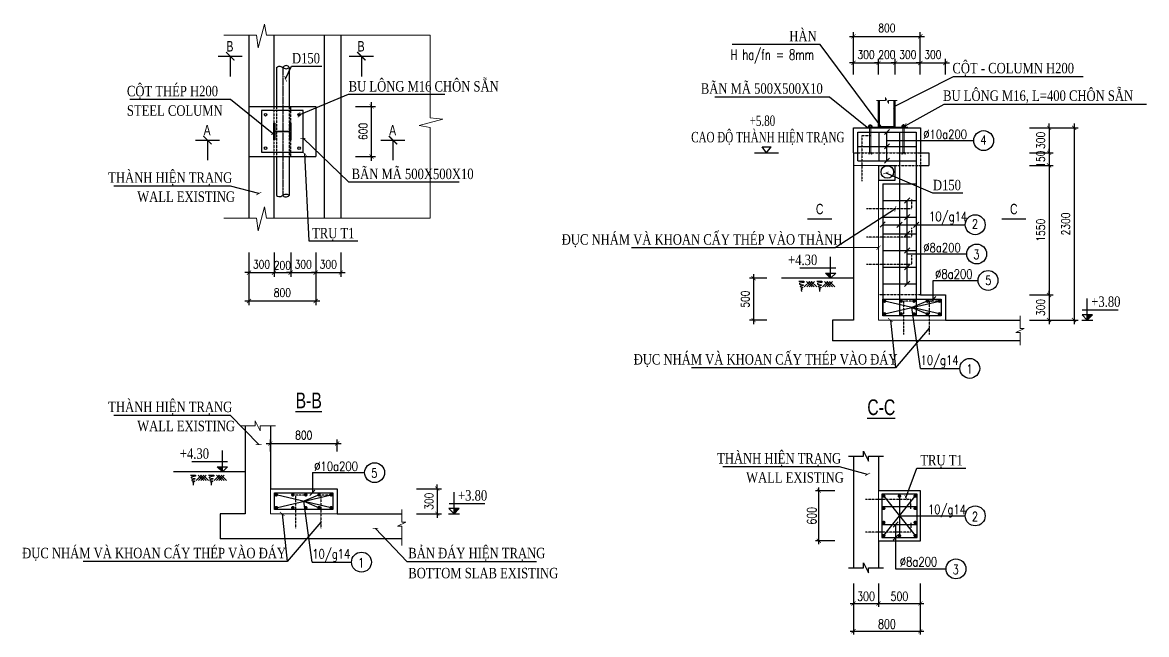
# Model space of a CAD drawing. Header units: millimetres. Extents: x -702765 to 835888, y -645289 to 262.
# Drawn here: x 533749 to 547208, y -461311 to -453986 of the extents above; entities that cross this region are included whole.
import ezdxf
from ezdxf.enums import TextEntityAlignment as Align

# ---------------------------------------------------------------- set-up
doc = ezdxf.new("R2010")
doc.units = ezdxf.units.MM
doc.header["$LTSCALE"] = 0.01
for name, pattern in [('CENTER', [2, 1.25, -0.25, 0.25, -0.25]), ('CENTER2', [1.125, 0.75, -0.125, 0.125, -0.125]), ('DASHED', [19.05, 12.7, -6.35]), ('HIDDEN', [9.525, 6.35, -3.175])]:
    doc.linetypes.add(name, pattern=pattern)
for name, color, linetype in [('3', 3, 'Continuous'), ('CONGTRINH', 4, 'Continuous'), ('DIMS', 1, 'Continuous'), ('HATCH', 8, 'Continuous'), ('khuat', 6, 'DASHED'), ('KHUAT1', 2, 'HIDDEN'), ('tam', 8, 'CENTER'), ('TEXT', 2, 'Continuous'), ('THEP', 4, 'Continuous'), ('TIM', 1, 'CENTER2'), ('TUONG', 7, 'Continuous')]:
    doc.layers.add(name, color=color, linetype=linetype)
for name, color, linetype, lineweight in [('HACH', 8, 'Continuous', 9), ('Hidden', 8, 'HIDDEN', 18), ('TEXT250', 2, 'Continuous', 25)]:
    doc.layers.add(name, color=color, linetype=linetype, lineweight=lineweight)
doc.styles.add('2-5', font='romans.shx', dxfattribs={"width": 0.75, "bigfont": 'vns.shx'})
doc.styles.add('ROMANS', font='romans', dxfattribs={"width": 0.7, "height": 1, "bigfont": 'vns'})
doc.styles.add('style3', font='VHAVAN.TTF', dxfattribs={"width": 0.75})
doc.styles.add('style4', font='vntimeh.shx', dxfattribs={"width": 0.75, "bigfont": 'romansvn.shx'})
doc.styles.add('text', font='romans.shx', dxfattribs={"width": 0.8, "bigfont": 'romansvn.shx'})
doc.styles.add('text1', font='vntimeh.shx', dxfattribs={"width": 0.8, "bigfont": 'romansvn.shx'})
doc.styles.add('VNTIMEHSHX', font='vntimeh.shx', dxfattribs={"width": 0.75})
doc.linetypes.add('ZIGZAG', pattern='A,0.0001,-0.2,[131,ltypeshp.shx,S=0.2,R=0,X=-0.2,Y=0],-0.4,[131,ltypeshp.shx,S=0.2,R=180,X=0.2,Y=0],-0.2', length=0.8001)
doc.dimstyles.new('1-100 HP', dxfattribs={"dimscale": 100, "dimtxt": 2.2, "dimasz": 1, "dimexe": 0.8, "dimexo": 0, "dimgap": 0.6, "dimtad": 1, "dimdec": 0, "dimdsep": 46, "dimtxsty": '2-5', "dimblk": 'ARCHTICK', "dimcen": 2.5, "dimdle": 0.8, "dimclrd": 1, "dimclre": 1, "dimclrt": 2, "dimadec": 0, "dimazin": 0, "dimtfac": 1, "dimtdec": 0, "dimtmove": 2, "dimatfit": 3, "dimldrblk": 'ARCHTICK', "dimfxl": 0, "dimtolj": 1, "dimtzin": 0, "dimarcsym": 0})
doc.dimstyles.new('1-50', dxfattribs={"dimscale": 50, "dimtxt": 2, "dimasz": 1, "dimexe": 1, "dimexo": 0, "dimgap": 1, "dimtad": 1, "dimdec": 0, "dimtxsty": 'text', "dimblk": 'ARCHTICK', "dimcen": 2.5, "dimdle": 1, "dimclrd": 1, "dimclre": 1, "dimclrt": 2, "dimadec": 0, "dimazin": 0, "dimtfac": 1, "dimtdec": 0, "dimtix": 1, "dimtmove": 2, "dimatfit": 3, "dimldrblk": 'ARCHTICK', "dimfxl": 0, "dimarcsym": 0})
doc.dimstyles.new('1-50 HP', dxfattribs={"dimscale": 50, "dimtxt": 2.2, "dimasz": 1, "dimexe": 0.8, "dimexo": 0, "dimgap": 0.6, "dimtad": 1, "dimdec": 0, "dimdsep": 46, "dimtxsty": '2-5', "dimblk": 'ARCHTICK', "dimcen": 2.5, "dimdle": 0.8, "dimclrd": 1, "dimclre": 1, "dimclrt": 2, "dimadec": 0, "dimazin": 0, "dimtfac": 1, "dimtdec": 0, "dimtmove": 2, "dimatfit": 3, "dimldrblk": 'ARCHTICK', "dimfxl": 0, "dimtolj": 1, "dimtzin": 0, "dimarcsym": 0})

# ---------------------------------------------------------------- blocks, each defined once
blk = doc.blocks.new('_ArchTick')
at = {"color": 0, "linetype": 'ByBlock', "const_width": 0.15}
blk.add_lwpolyline([(-0.5, -0.5), (0.5, 0.5)], dxfattribs=at)
blk = doc.blocks.new('*D424')
at = {"color": 1, "lineweight": -2}
for p, q in [((536461, -456740), (536461, -457030)), ((536761, -456740), (536761, -457030)), ((536461, -456980), (536411, -456980)), ((536461, -456980), (536761, -456980)), ((536761, -456980), (536811, -456980))]:
    blk.add_line(p, q, dxfattribs=at)
at = {"layer": 'Defpoints', "color": 0}
for p in [(536461, -456740), (536761, -456740), (536761, -456980)]:
    blk.add_point(p, dxfattribs=at)
at = {"color": 1, "lineweight": -2, "xscale": 50, "yscale": 50, "zscale": 50}
blk.add_blockref('_ArchTick', (536461, -456980), dxfattribs=at)
at = {"color": 1, "lineweight": -2, "xscale": 50, "yscale": 50, "zscale": 50, "rotation": 180}
blk.add_blockref('_ArchTick', (536761, -456980), dxfattribs=at)
at = {"color": 2, "insert": (536611, -456880), "char_height": 100, "attachment_point": 5, "style": 'text'}
blk.add_mtext('300', dxfattribs=at)
blk = doc.blocks.new('*D425')
at = {"color": 1, "lineweight": -2}
for p, q in [((536761, -456740), (536761, -457030)), ((536961, -456740), (536961, -457030)), ((536711, -456980), (537011, -456980))]:
    blk.add_line(p, q, dxfattribs=at)
at = {"layer": 'Defpoints', "color": 0}
for p in [(536761, -456740), (536961, -456740), (536961, -456980)]:
    blk.add_point(p, dxfattribs=at)
at = {"color": 1, "lineweight": -2, "xscale": 50, "yscale": 50, "zscale": 50, "rotation": 180}
blk.add_blockref('_ArchTick', (536761, -456980), dxfattribs=at)
at = {"color": 1, "lineweight": -2, "xscale": 50, "yscale": 50, "zscale": 50}
blk.add_blockref('_ArchTick', (536961, -456980), dxfattribs=at)
at = {"color": 2, "insert": (536861, -456893), "char_height": 100, "attachment_point": 5, "style": 'text'}
blk.add_mtext('200', dxfattribs=at)
blk = doc.blocks.new('*D426')
at = {"color": 1, "lineweight": -2}
for p, q in [((536961, -456740), (536961, -457030)), ((537261, -456740), (537261, -457030)), ((536961, -456980), (536911, -456980)), ((536961, -456980), (537261, -456980)), ((537261, -456980), (537311, -456980))]:
    blk.add_line(p, q, dxfattribs=at)
at = {"layer": 'Defpoints', "color": 0}
for p in [(536961, -456740), (537261, -456740), (537261, -456980)]:
    blk.add_point(p, dxfattribs=at)
at = {"color": 1, "lineweight": -2, "xscale": 50, "yscale": 50, "zscale": 50}
blk.add_blockref('_ArchTick', (536961, -456980), dxfattribs=at)
at = {"color": 1, "lineweight": -2, "xscale": 50, "yscale": 50, "zscale": 50, "rotation": 180}
blk.add_blockref('_ArchTick', (537261, -456980), dxfattribs=at)
at = {"color": 2, "insert": (537111, -456880), "char_height": 100, "attachment_point": 5, "style": 'text'}
blk.add_mtext('300', dxfattribs=at)
blk = doc.blocks.new('*D427')
at = {"color": 1, "lineweight": -2}
for p, q in [((536461, -456740), (536461, -457369)), ((537261, -456740), (537261, -457369)), ((536411, -457319), (537311, -457319))]:
    blk.add_line(p, q, dxfattribs=at)
at = {"layer": 'Defpoints', "color": 0}
for p in [(536461, -456740), (537261, -456740), (537261, -457319)]:
    blk.add_point(p, dxfattribs=at)
at = {"color": 1, "lineweight": -2, "xscale": 50, "yscale": 50, "zscale": 50, "rotation": 180}
blk.add_blockref('_ArchTick', (536461, -457319), dxfattribs=at)
at = {"color": 1, "lineweight": -2, "xscale": 50, "yscale": 50, "zscale": 50}
blk.add_blockref('_ArchTick', (537261, -457319), dxfattribs=at)
at = {"color": 2, "insert": (536861, -457219), "char_height": 100, "attachment_point": 5, "style": 'text'}
blk.add_mtext('800', dxfattribs=at)
blk = doc.blocks.new('*D428')
at = {"color": 1, "lineweight": -2}
for p, q in [((537736, -454990), (537978, -454990)), ((537928, -455640), (537928, -454940)), ((537736, -455590), (537978, -455590))]:
    blk.add_line(p, q, dxfattribs=at)
at = {"layer": 'Defpoints', "color": 0}
for p in [(537736, -454990), (537928, -454990), (537736, -455590)]:
    blk.add_point(p, dxfattribs=at)
at = {"color": 1, "lineweight": -2, "xscale": 50, "yscale": 50, "zscale": 50}
for p, rotation in [((537928, -454990), 90), ((537928, -455590), 270)]:
    blk.add_blockref('_ArchTick', p, dxfattribs=dict(at, rotation=rotation))
at = {"color": 2, "insert": (537828, -455290), "char_height": 100, "attachment_point": 5, "rotation": 90, "style": 'text'}
blk.add_mtext('600', dxfattribs=at)
blk = doc.blocks.new('*D429')
at = {"color": 1, "lineweight": -2}
for p, q in [((543700, -454470), (543650, -454470)), ((543700, -454608), (543700, -454420)), ((543700, -454470), (544000, -454470)), ((544000, -454608), (544000, -454420)), ((544000, -454470), (544050, -454470))]:
    blk.add_line(p, q, dxfattribs=at)
at = {"layer": 'Defpoints', "color": 0}
for p in [(544000, -454470), (543700, -454608), (544000, -454608)]:
    blk.add_point(p, dxfattribs=at)
at = {"color": 1, "lineweight": -2, "xscale": 50, "yscale": 50, "zscale": 50}
blk.add_blockref('_ArchTick', (543700, -454470), dxfattribs=at)
at = {"color": 1, "lineweight": -2, "xscale": 50, "yscale": 50, "zscale": 50, "rotation": 180}
blk.add_blockref('_ArchTick', (544000, -454470), dxfattribs=at)
at = {"color": 2, "insert": (543850, -454370), "char_height": 100, "attachment_point": 5, "style": 'text'}
blk.add_mtext('300', dxfattribs=at)
blk = doc.blocks.new('*D430')
at = {"color": 1, "lineweight": -2}
for p, q in [((544000, -454470), (543950, -454470)), ((544000, -454608), (544000, -454420)), ((544000, -454470), (544200, -454470)), ((544200, -454608), (544200, -454420)), ((544200, -454470), (544250, -454470))]:
    blk.add_line(p, q, dxfattribs=at)
at = {"layer": 'Defpoints', "color": 0}
for p in [(544200, -454470), (544000, -454608), (544200, -454608)]:
    blk.add_point(p, dxfattribs=at)
at = {"color": 1, "lineweight": -2, "xscale": 50, "yscale": 50, "zscale": 50}
blk.add_blockref('_ArchTick', (544000, -454470), dxfattribs=at)
at = {"color": 1, "lineweight": -2, "xscale": 50, "yscale": 50, "zscale": 50, "rotation": 180}
blk.add_blockref('_ArchTick', (544200, -454470), dxfattribs=at)
at = {"color": 2, "insert": (544100, -454370), "char_height": 100, "attachment_point": 5, "style": 'text'}
blk.add_mtext('200', dxfattribs=at)
blk = doc.blocks.new('*D431')
at = {"color": 1, "lineweight": -2}
for p, q in [((544200, -454470), (544150, -454470)), ((544200, -454608), (544200, -454420)), ((544200, -454470), (544500, -454470)), ((544500, -454608), (544500, -454420)), ((544500, -454470), (544550, -454470))]:
    blk.add_line(p, q, dxfattribs=at)
at = {"layer": 'Defpoints', "color": 0}
for p in [(544500, -454470), (544200, -454608), (544500, -454608)]:
    blk.add_point(p, dxfattribs=at)
at = {"color": 1, "lineweight": -2, "xscale": 50, "yscale": 50, "zscale": 50}
blk.add_blockref('_ArchTick', (544200, -454470), dxfattribs=at)
at = {"color": 1, "lineweight": -2, "xscale": 50, "yscale": 50, "zscale": 50, "rotation": 180}
blk.add_blockref('_ArchTick', (544500, -454470), dxfattribs=at)
at = {"color": 2, "insert": (544350, -454370), "char_height": 100, "attachment_point": 5, "style": 'text'}
blk.add_mtext('300', dxfattribs=at)
blk = doc.blocks.new('*D432')
at = {"color": 1, "lineweight": -2}
for p, q in [((543700, -454608), (543700, -454102)), ((544500, -454608), (544500, -454102)), ((543650, -454152), (544550, -454152))]:
    blk.add_line(p, q, dxfattribs=at)
at = {"layer": 'Defpoints', "color": 0}
for p in [(544500, -454152), (543700, -454608), (544500, -454608)]:
    blk.add_point(p, dxfattribs=at)
at = {"color": 1, "lineweight": -2, "xscale": 50, "yscale": 50, "zscale": 50, "rotation": 180}
blk.add_blockref('_ArchTick', (543700, -454152), dxfattribs=at)
at = {"color": 1, "lineweight": -2, "xscale": 50, "yscale": 50, "zscale": 50}
blk.add_blockref('_ArchTick', (544500, -454152), dxfattribs=at)
at = {"color": 2, "insert": (544100, -454052), "char_height": 100, "attachment_point": 5, "style": 'text'}
blk.add_mtext('800', dxfattribs=at)
blk = doc.blocks.new('*D422')
at = {"color": 1, "lineweight": -2}
for p, q in [((544500, -454470), (544450, -454470)), ((544500, -454608), (544500, -454420)), ((544500, -454470), (544800, -454470)), ((544800, -454608), (544800, -454420)), ((544800, -454470), (544850, -454470))]:
    blk.add_line(p, q, dxfattribs=at)
at = {"layer": 'Defpoints', "color": 0}
for p in [(544800, -454470), (544500, -454608), (544800, -454608)]:
    blk.add_point(p, dxfattribs=at)
at = {"color": 1, "lineweight": -2, "xscale": 50, "yscale": 50, "zscale": 50}
blk.add_blockref('_ArchTick', (544500, -454470), dxfattribs=at)
at = {"color": 1, "lineweight": -2, "xscale": 50, "yscale": 50, "zscale": 50, "rotation": 180}
blk.add_blockref('_ArchTick', (544800, -454470), dxfattribs=at)
at = {"color": 2, "insert": (544650, -454370), "char_height": 100, "attachment_point": 5, "style": 'text'}
blk.add_mtext('300', dxfattribs=at)
blk = doc.blocks.new('*D423')
at = {"color": 1, "lineweight": -2}
for p, q in [((537261, -456740), (537261, -457030)), ((537561, -456740), (537561, -457030)), ((537261, -456980), (537211, -456980)), ((537261, -456980), (537561, -456980)), ((537561, -456980), (537611, -456980))]:
    blk.add_line(p, q, dxfattribs=at)
at = {"layer": 'Defpoints', "color": 0}
for p in [(537261, -456740), (537561, -456740), (537561, -456980)]:
    blk.add_point(p, dxfattribs=at)
at = {"color": 1, "lineweight": -2, "xscale": 50, "yscale": 50, "zscale": 50}
blk.add_blockref('_ArchTick', (537261, -456980), dxfattribs=at)
at = {"color": 1, "lineweight": -2, "xscale": 50, "yscale": 50, "zscale": 50, "rotation": 180}
blk.add_blockref('_ArchTick', (537561, -456980), dxfattribs=at)
at = {"color": 2, "insert": (537411, -456880), "char_height": 100, "attachment_point": 5, "style": 'text'}
blk.add_mtext('300', dxfattribs=at)
blk = doc.blocks.new('*D416')
at = {"color": 1, "lineweight": -2}
for p, q in [((545808, -455247), (546091, -455247)), ((546041, -455247), (546041, -455197)), ((546041, -455247), (546041, -455547)), ((545808, -455547), (546091, -455547)), ((546041, -455547), (546041, -455597))]:
    blk.add_line(p, q, dxfattribs=at)
at = {"layer": 'Defpoints', "color": 0}
for p in [(545808, -455247), (545808, -455547), (546041, -455547)]:
    blk.add_point(p, dxfattribs=at)
at = {"color": 1, "lineweight": -2, "xscale": 50, "yscale": 50, "zscale": 50}
for p, rotation in [((546041, -455247), 270), ((546041, -455547), 90)]:
    blk.add_blockref('_ArchTick', p, dxfattribs=dict(at, rotation=rotation))
at = {"color": 2, "insert": (545941, -455397), "char_height": 100, "attachment_point": 5, "rotation": 90, "style": 'text'}
blk.add_mtext('300', dxfattribs=at)
blk = doc.blocks.new('*D417')
at = {"color": 1, "lineweight": -2}
for p, q in [((545808, -455547), (546091, -455547)), ((546041, -455547), (546041, -455497)), ((546041, -455547), (546041, -455697)), ((545808, -455697), (546091, -455697)), ((546041, -455697), (546041, -455747))]:
    blk.add_line(p, q, dxfattribs=at)
at = {"layer": 'Defpoints', "color": 0}
for p in [(545808, -455547), (545808, -455697), (546041, -455697)]:
    blk.add_point(p, dxfattribs=at)
at = {"color": 1, "lineweight": -2, "xscale": 50, "yscale": 50, "zscale": 50}
for p, rotation in [((546041, -455547), 270), ((546041, -455697), 90)]:
    blk.add_blockref('_ArchTick', p, dxfattribs=dict(at, rotation=rotation))
at = {"color": 2, "insert": (545941, -455622), "char_height": 100, "attachment_point": 5, "rotation": 90, "style": 'text'}
blk.add_mtext('150', dxfattribs=at)
blk = doc.blocks.new('*D418')
at = {"color": 1, "lineweight": -2}
for p, q in [((545808, -455697), (546091, -455697)), ((546041, -455647), (546041, -457297)), ((545808, -457247), (546091, -457247))]:
    blk.add_line(p, q, dxfattribs=at)
at = {"layer": 'Defpoints', "color": 0}
for p in [(545808, -455697), (545808, -457247), (546041, -457247)]:
    blk.add_point(p, dxfattribs=at)
at = {"color": 1, "lineweight": -2, "xscale": 50, "yscale": 50, "zscale": 50}
for p, rotation in [((546041, -455697), 90), ((546041, -457247), 270)]:
    blk.add_blockref('_ArchTick', p, dxfattribs=dict(at, rotation=rotation))
at = {"color": 2, "insert": (545941, -456472), "char_height": 100, "attachment_point": 5, "rotation": 90, "style": 'text'}
blk.add_mtext('1550', dxfattribs=at)
blk = doc.blocks.new('*D419')
at = {"color": 1, "lineweight": -2}
for p, q in [((546041, -457247), (546041, -457197)), ((545808, -457247), (546091, -457247)), ((546041, -457247), (546041, -457547)), ((545808, -457547), (546091, -457547)), ((546041, -457547), (546041, -457597))]:
    blk.add_line(p, q, dxfattribs=at)
at = {"layer": 'Defpoints', "color": 0}
for p in [(545808, -457247), (545808, -457547), (546041, -457547)]:
    blk.add_point(p, dxfattribs=at)
at = {"color": 1, "lineweight": -2, "xscale": 50, "yscale": 50, "zscale": 50}
for p, rotation in [((546041, -457247), 270), ((546041, -457547), 90)]:
    blk.add_blockref('_ArchTick', p, dxfattribs=dict(at, rotation=rotation))
at = {"color": 2, "insert": (545941, -457397), "char_height": 100, "attachment_point": 5, "rotation": 90, "style": 'text'}
blk.add_mtext('300', dxfattribs=at)
blk = doc.blocks.new('*D405')
at = {"color": 1, "lineweight": -2}
for p, q in [((545808, -455247), (546391, -455247)), ((546341, -455197), (546341, -457597)), ((545808, -457547), (546391, -457547))]:
    blk.add_line(p, q, dxfattribs=at)
at = {"layer": 'Defpoints', "color": 0}
for p in [(545808, -455247), (545808, -457547), (546341, -457547)]:
    blk.add_point(p, dxfattribs=at)
at = {"color": 1, "lineweight": -2, "xscale": 50, "yscale": 50, "zscale": 50}
for p, rotation in [((546341, -455247), 90), ((546341, -457547), 270)]:
    blk.add_blockref('_ArchTick', p, dxfattribs=dict(at, rotation=rotation))
at = {"color": 2, "insert": (546241, -456397), "char_height": 100, "attachment_point": 5, "rotation": 90, "style": 'text'}
blk.add_mtext('2300', dxfattribs=at)
blk = doc.blocks.new('*D410')
at = {"color": 1, "lineweight": -2}
for p, q in [((536667, -459025), (537567, -459025)), ((536717, -459120), (536717, -458975)), ((537517, -459120), (537517, -458975))]:
    blk.add_line(p, q, dxfattribs=at)
at = {"layer": 'Defpoints', "color": 0}
for p in [(537517, -459025), (536717, -459120), (537517, -459120)]:
    blk.add_point(p, dxfattribs=at)
at = {"color": 1, "lineweight": -2, "xscale": 50, "yscale": 50, "zscale": 50, "rotation": 180}
blk.add_blockref('_ArchTick', (536717, -459025), dxfattribs=at)
at = {"color": 1, "lineweight": -2, "xscale": 50, "yscale": 50, "zscale": 50}
blk.add_blockref('_ArchTick', (537517, -459025), dxfattribs=at)
at = {"color": 2, "insert": (537117, -458925), "char_height": 100, "attachment_point": 5, "style": 'text'}
blk.add_mtext('800', dxfattribs=at)
blk = doc.blocks.new('*D411')
at = {"color": 1, "lineweight": -2}
for p, q in [((538466, -459566), (538766, -459566)), ((538716, -459566), (538716, -459516)), ((538716, -459566), (538716, -459866)), ((538466, -459866), (538766, -459866)), ((538716, -459866), (538716, -459916))]:
    blk.add_line(p, q, dxfattribs=at)
at = {"layer": 'Defpoints', "color": 0}
for p in [(538466, -459566), (538466, -459866), (538716, -459866)]:
    blk.add_point(p, dxfattribs=at)
at = {"color": 1, "lineweight": -2, "xscale": 50, "yscale": 50, "zscale": 50}
for p, rotation in [((538716, -459566), 270), ((538716, -459866), 90)]:
    blk.add_blockref('_ArchTick', p, dxfattribs=dict(at, rotation=rotation))
at = {"color": 2, "insert": (538616, -459716), "char_height": 100, "attachment_point": 5, "rotation": 90, "style": 'text'}
blk.add_mtext('300', dxfattribs=at)
blk = doc.blocks.new('*D666')
at = {"color": 1, "lineweight": -2}
for p, q in [((543700, -460702), (543700, -460979)), ((544000, -460702), (544000, -460979)), ((543660, -460939), (544040, -460939))]:
    blk.add_line(p, q, dxfattribs=at)
at = {"layer": 'Defpoints', "color": 0}
for p in [(543700, -460702), (544000, -460702), (544000, -460939)]:
    blk.add_point(p, dxfattribs=at)
at = {"color": 1, "lineweight": -2, "xscale": 50, "yscale": 50, "zscale": 50, "rotation": 180}
blk.add_blockref('_ArchTick', (543700, -460939), dxfattribs=at)
at = {"color": 1, "lineweight": -2, "xscale": 50, "yscale": 50, "zscale": 50}
blk.add_blockref('_ArchTick', (544000, -460939), dxfattribs=at)
at = {"color": 2, "insert": (543850, -460854), "char_height": 110, "attachment_point": 5, "style": '2-5'}
blk.add_mtext('\\A1;300', dxfattribs=at)
blk = doc.blocks.new('*D667')
at = {"color": 1, "lineweight": -2}
for p, q in [((544000, -460702), (544000, -460979)), ((544500, -460702), (544500, -460979)), ((543960, -460939), (544540, -460939))]:
    blk.add_line(p, q, dxfattribs=at)
at = {"layer": 'Defpoints', "color": 0}
for p in [(544000, -460702), (544500, -460702), (544500, -460939)]:
    blk.add_point(p, dxfattribs=at)
at = {"color": 1, "lineweight": -2, "xscale": 50, "yscale": 50, "zscale": 50, "rotation": 180}
blk.add_blockref('_ArchTick', (544000, -460939), dxfattribs=at)
at = {"color": 1, "lineweight": -2, "xscale": 50, "yscale": 50, "zscale": 50}
blk.add_blockref('_ArchTick', (544500, -460939), dxfattribs=at)
at = {"color": 2, "insert": (544250, -460854), "char_height": 110, "attachment_point": 5, "style": '2-5'}
blk.add_mtext('\\A1;500', dxfattribs=at)
blk = doc.blocks.new('*D668')
at = {"color": 1, "lineweight": -2}
for p, q in [((543700, -460702), (543700, -461311)), ((544500, -460702), (544500, -461311)), ((543660, -461271), (544540, -461271))]:
    blk.add_line(p, q, dxfattribs=at)
at = {"layer": 'Defpoints', "color": 0}
for p in [(543700, -460702), (544500, -460702), (544500, -461271)]:
    blk.add_point(p, dxfattribs=at)
at = {"color": 1, "lineweight": -2, "xscale": 50, "yscale": 50, "zscale": 50, "rotation": 180}
blk.add_blockref('_ArchTick', (543700, -461271), dxfattribs=at)
at = {"color": 1, "lineweight": -2, "xscale": 50, "yscale": 50, "zscale": 50}
blk.add_blockref('_ArchTick', (544500, -461271), dxfattribs=at)
at = {"color": 2, "insert": (544100, -461186), "char_height": 110, "attachment_point": 5, "style": '2-5'}
blk.add_mtext('\\A1;800', dxfattribs=at)
blk = doc.blocks.new('*D669')
at = {"color": 1, "lineweight": -2}
for p, q in [((543478, -459590), (543245, -459590)), ((543285, -460230), (543285, -459550)), ((543478, -460190), (543245, -460190))]:
    blk.add_line(p, q, dxfattribs=at)
at = {"layer": 'Defpoints', "color": 0}
for p in [(543285, -459590), (543478, -459590), (543478, -460190)]:
    blk.add_point(p, dxfattribs=at)
at = {"color": 1, "lineweight": -2, "xscale": 50, "yscale": 50, "zscale": 50}
for p, rotation in [((543285, -459590), 90), ((543285, -460190), 270)]:
    blk.add_blockref('_ArchTick', p, dxfattribs=dict(at, rotation=rotation))
at = {"color": 2, "insert": (543200, -459890), "char_height": 110, "attachment_point": 5, "rotation": 90, "style": '2-5'}
blk.add_mtext('\\A1;600', dxfattribs=at)
blk = doc.blocks.new('CAODO')
at = {"layer": 'HATCH'}
for p, q in [((0, 0), (0, 296)), ((-69, 139), (421, 139)), ((-77, 0), (76, 0))]:
    blk.add_line(p, q, dxfattribs=at)
blk.add_lwpolyline([(0, 0), (72, 72), (-72, 72)], close=True, dxfattribs=at)
blk.add_solid([(0, 72), (0, 0), (72, 72)], dxfattribs=at)
blk = doc.blocks.new('¸dfgdsfgsdfg')
at = {"layer": 'HATCH'}
for p, q in [((-206, -64), (-144, -2)), ((-118, -64), (-180, -2)), ((-178, -64), (-116, -2)), ((-92, -64), (-154, -2)), ((-152, -64), (-90, -2)), ((-64, -64), (-126, -2)), ((0, -64), (62, -2)), ((88, -64), (26, -2)), ((28, -64), (90, -2)), ((114, -64), (52, -2)), ((54, -64), (116, -2)), ((142, -64), (80, -2))]:
    blk.add_line(p, q, dxfattribs=at)
for points in [[(0, 0), (-59, 0), (-59, -12), (-8, -23), (-8, -32), (-50, -39), (-50, -47), (-17, -54), (-17, -61), (-45, -67), (-45, -74), (-24, -82), (-38, -89), (-30, -98), (-32, -116)], [(206, 0), (147, 0), (147, -12), (198, -23), (198, -32), (156, -39), (156, -47), (189, -54), (189, -61), (161, -67), (161, -74), (182, -82), (168, -89), (176, -98), (174, -116)]]:
    blk.add_lwpolyline(points, dxfattribs=at)
blk = doc.blocks.new('*D898')
at = {"color": 1, "lineweight": -2}
for p, q in [((542660, -457047), (542453, -457047)), ((542503, -456997), (542503, -457597)), ((542660, -457547), (542453, -457547))]:
    blk.add_line(p, q, dxfattribs=at)
at = {"layer": 'Defpoints', "color": 0}
for p in [(542660, -457047), (542503, -457547), (542660, -457547)]:
    blk.add_point(p, dxfattribs=at)
at = {"color": 1, "lineweight": -2, "xscale": 50, "yscale": 50, "zscale": 50}
for p, rotation in [((542503, -457047), 90), ((542503, -457547), 270)]:
    blk.add_blockref('_ArchTick', p, dxfattribs=dict(at, rotation=rotation))
at = {"color": 2, "insert": (542403, -457297), "char_height": 100, "attachment_point": 5, "rotation": 90, "style": 'text'}
blk.add_mtext('500', dxfattribs=at)

msp = doc.modelspace()

# ---------------------------------------------------------------- linework, layer by layer
for p, q in [((536460.5, -454137.9), (536460.5, -456326)), ((536760.5, -454137.9), (536760.5, -454989.6)), ((537360.5, -454137.9), (537360.5, -456326)), ((537560.5, -454137.9), (537560.5, -456326)), ((536092.4, -454389.6), (536381.1, -454389.6)), ((537662.8, -454389.6), (537951.5, -454389.6)), ((536790.5, -454523), (536790.5, -454989.6)), ((536940.5, -454523), (536940.5, -454989.6)), ((544000.2, -455242.2), (544000.2, -454919.7)), ((544012.2, -455242.2), (544012.2, -454919.7)), ((544188.2, -455242.2), (544188.2, -454919.7)), ((544200.2, -455242.2), (544200.2, -454919.7)), ((536460.5, -454989.6), (537260.5, -454989.6)), ((537260.5, -454989.6), (537260.5, -455589.6)), ((543700.2, -455547.2), (543700.2, -455247.2)), ((543700.2, -455247.2), (544500.2, -455247.2)), ((544500.2, -455247.2), (544500.2, -455547.2)), ((535819, -455393.9), (536107.7, -455393.9)), ((538040.2, -455393.9), (538328.9, -455393.9)), ((536460.5, -455589.6), (537260.5, -455589.6)), ((536760.5, -455589.6), (536760.5, -456326)), ((536790.5, -455589.6), (536790.5, -456055.7)), ((536940.5, -455589.6), (536940.5, -456055.7)), ((542514.3, -455547.2), (542803, -455547.2)), ((542658.7, -455547.2), (542604.7, -455472.8)), ((542604.7, -455472.8), (542712.7, -455472.8)), ((542658.7, -455547.2), (542712.7, -455472.8)), ((543700.2, -455547.2), (543700.2, -457547.2)), ((544500.2, -455547.2), (544600.2, -455547.2)), ((544600.2, -455547.2), (544600.2, -455697.2)), ((544000.2, -455697.2), (544000.2, -455872.5)), ((544000.2, -455697.2), (544205.9, -455697.2)), ((544200.2, -455872.5), (544200.2, -455697.2)), ((544500.2, -455697.2), (544500.2, -457247.2)), ((544500.2, -455697.2), (544600.2, -455697.2)), ((544000.2, -455872.5), (544200.2, -455872.5)), ((543150.3, -456337.4), (543439, -456337.4)), ((545474.9, -456337.4), (545763.6, -456337.4)), ((543700.2, -457047.2), (542839.4, -457047.2)), ((544800.2, -457247.2), (544800.2, -457547.2)), ((543450.2, -457547.2), (543450.2, -457797.2)), ((536416.9, -458813.5), (536416.9, -459865.7)), ((536716.9, -458813.5), (536716.9, -459565.7)), ((543700.2, -459177.4), (543700.2, -460512.9)), ((544000.2, -459177.4), (544000.2, -459590.2)), ((536416.9, -459365.7), (535556.2, -459365.7)), ((537516.9, -459565.7), (537516.9, -459865.7)), ((536116.9, -459865.7), (536116.9, -460165.7)), ((544000.2, -460190.2), (544000.2, -460512.9))]:
    msp.add_line(p, q)
at = {"linetype": 'ByBlock', "ltscale": 10}
for p, q in [((544351.5, -455242.2), (543848.9, -455242.2)), ((543848.9, -455247.2), (543848.9, -455242.2)), ((543880.2, -455222.8), (543880.2, -455235.8)), ((543915.2, -455220.4), (543885.2, -455220.4)), ((543890.2, -455222.8), (543890.2, -455235.8)), ((543910.2, -455222.8), (543910.2, -455235.8)), ((543920.2, -455222.8), (543920.2, -455235.8)), ((544280.2, -455222.8), (544280.2, -455235.8)), ((544285.2, -455220.4), (544315.2, -455220.4)), ((544290.2, -455222.8), (544290.2, -455235.8)), ((544310.2, -455222.8), (544310.2, -455235.8)), ((544320.2, -455222.8), (544320.2, -455235.8)), ((544351.5, -455247.2), (544351.5, -455242.2))]:
    msp.add_line(p, q, dxfattribs=at)
for points in [[(543926, -455242.2), (543874.3, -455242.2), (543874.3, -455238.2), (543926, -455238.2)], [(544274.3, -455242.2), (544326, -455242.2), (544326, -455238.2), (544274.3, -455238.2)]]:
    msp.add_lwpolyline(points, close=True, dxfattribs=at)
for points in [[(543892.2, -455220.4), (543892.2, -455211.5), (543908.2, -455211.5), (543908.2, -455220.4)], [(544308.2, -455220.4), (544308.2, -455211.5), (544292.2, -455211.5), (544292.2, -455220.4)]]:
    msp.add_lwpolyline(points, dxfattribs=at)
msp.add_lwpolyline([(544000.2, -460190.2), (544500.2, -460190.2), (544500.2, -459590.2), (544000.2, -459590.2)])
msp.add_circle((544105.2, -455775.3), 75)
for centre, radius, start, end in [((543885.2, -455226.8), 6.41, 38.71799, 141.28201), ((543885.2, -455231.8), 6.41, 218.71799, 321.28201), ((543900.2, -455242.4), 22, 63.00853, 116.99147), ((543900.2, -455216.2), 22, 243.00853, 296.99147), ((543915.2, -455226.8), 6.41, 38.71799, 141.28201), ((543915.2, -455231.8), 6.41, 218.71799, 321.28201), ((544285.2, -455226.8), 6.41, 38.71799, 141.28201), ((544285.2, -455231.8), 6.41, 218.71799, 321.28201), ((544300.2, -455242.4), 22, 63.00853, 116.99147), ((544300.2, -455216.2), 22, 243.00853, 296.99147), ((544315.2, -455226.8), 6.41, 38.71799, 141.28201), ((544315.2, -455231.8), 6.41, 218.71799, 321.28201)]:
    msp.add_arc(centre, radius, start, end, dxfattribs=at)
for points in [[(536790.5, -454524.1), (536817, -454509.6), (536865.5, -454523.7), (536905.2, -454539.3), (536940.5, -454523.5), (536905.6, -454502.4), (536865.5, -454523)], [(536790.5, -456054.9), (536816.9, -456069.4), (536865.5, -456055.3), (536905.2, -456039.7), (536940.5, -456055.5), (536905.6, -456076.6), (536865.5, -456056)]]:
    msp.add_spline(points, degree=3)
at = {"layer": 'CONGTRINH', "const_width": 21}
for points in [[(544060.5, -457320, 1), (544082.6, -457320, 1)], [(544258.9, -457320, 1), (544280.9, -457320, 1)], [(544413.5, -457320, 1), (544435.5, -457320, 1)], [(544572.3, -457320, 1), (544594.3, -457320, 1)], [(544739.8, -457320, -1), (544717.8, -457320, -1)], [(544060.5, -457474.4, -1), (544082.6, -457474.4, -1)], [(544258.9, -457474.4, -1), (544280.9, -457474.4, -1)], [(544413.5, -457474.4, -1), (544435.5, -457474.4, -1)], [(544572.3, -457474.4, -1), (544594.3, -457474.4, -1)], [(544739.8, -457474.4, 1), (544717.8, -457474.4, 1)], [(536777.3, -459638.4, 1), (536799.3, -459638.4, 1)], [(536975.6, -459638.4, 1), (536997.6, -459638.4, 1)], [(537130.2, -459638.4, 1), (537152.3, -459638.4, 1)], [(537289, -459638.4, 1), (537311.1, -459638.4, 1)], [(537456.6, -459638.4, -1), (537434.5, -459638.4, -1)], [(544050.5, -459653, 1), (544072.6, -459653, 1)], [(544260.8, -459653.5, -1), (544238.8, -459653.5, -1)], [(544449.8, -459653, -1), (544427.8, -459653, -1)], [(536777.3, -459792.9, -1), (536799.3, -459792.9, -1)], [(536975.6, -459792.9, -1), (536997.6, -459792.9, -1)], [(537130.2, -459792.9, -1), (537152.3, -459792.9, -1)], [(537289, -459792.9, -1), (537311.1, -459792.9, -1)], [(537456.6, -459792.9, 1), (537434.5, -459792.9, 1)], [(544050.5, -459801, -1), (544072.6, -459801, -1)], [(544449.8, -459801, 1), (544427.8, -459801, 1)], [(544050.5, -459970.2, -1), (544072.6, -459970.2, -1)], [(544449.8, -459970.2, 1), (544427.8, -459970.2, 1)], [(544050.5, -460127.4, -1), (544072.6, -460127.4, -1)], [(544260.8, -460128, 1), (544238.8, -460128, 1)], [(544449.8, -460127.4, 1), (544427.8, -460127.4, 1)]]:
    msp.add_lwpolyline(points, format="xyb", close=True, dxfattribs=at)
at = {"layer": 'DIMS'}
for p, q in [((543300.5, -454251.3), (542248.1, -454251.3)), ((544069.5, -455328.4), (544130.9, -455266)), ((544100.2, -455640.3), (544100.2, -455297.2)), ((544069.5, -455500), (544130.9, -455437.5)), ((544100.2, -455399.9), (545139.1, -455399.9)), ((544069.5, -455671.5), (544130.9, -455609.1)), ((544312.1, -456146.8), (544373.5, -456084.4)), ((544342.8, -457114), (544342.8, -456115.6)), ((544019.5, -456434.6), (544080.9, -456372.1)), ((544219.5, -456437.8), (544280.9, -456375.4)), ((544312.1, -456346.5), (544373.5, -456284)), ((544419.5, -456437.8), (544480.9, -456375.4)), ((544050.2, -456406.6), (545038.2, -456406.6)), ((544312.1, -456546.2), (544373.5, -456483.7)), ((544312.1, -456745.9), (544373.5, -456683.4)), ((544342.8, -456756.8), (545055.6, -456756.8)), ((544312.1, -456945.5), (544373.5, -456883.1)), ((544655.4, -457073.3), (545191.7, -457073.3)), ((544655.4, -457297.2), (544655.4, -457073.3)), ((544312.1, -457145.2), (544373.5, -457082.7)), ((544728.8, -457474.4), (544071.6, -457320)), ((544071.6, -457474.4), (544728.8, -457320)), ((544583.3, -457320), (544400.2, -457397.2)), ((544624.7, -457328.4), (544686.1, -457266)), ((544501.8, -458125.7), (544400.2, -457397.2)), ((544400.2, -457397.2), (544583.3, -457474.4)), ((544501.8, -458125.7), (544972.6, -458125.7)), ((537220.4, -459373.4), (537846.2, -459373.4)), ((537220.4, -459373.4), (537220.4, -459615.7)), ((537189.7, -459646.9), (537251.1, -459584.4)), ((537445.6, -459792.9), (536788.3, -459638.4)), ((536788.3, -459792.9), (537445.6, -459638.4)), ((537300, -459638.4), (537116.9, -459715.7)), ((537218.5, -460444.2), (537116.9, -459715.7)), ((537116.9, -459715.7), (537300, -459792.9)), ((544061.6, -460127.4), (544438.8, -459653)), ((544061.6, -459653), (544438.8, -460127.4)), ((544249.8, -459653.5), (544249.8, -460128)), ((544249.8, -459890.7), (545038.2, -459890.7)), ((544173.7, -460025), (544235.1, -459962.5)), ((544204.4, -459993.8), (544204.4, -460525.5)), ((544173.7, -460181.4), (544235.1, -460119)), ((537218.5, -460444.2), (537689.4, -460444.2)), ((544204.4, -460525.5), (544807.7, -460525.5))]:
    msp.add_line(p, q, dxfattribs=at)
for centre in [(545258.1, -455399.9), (545157.3, -456406.6), (545174.7, -456756.8), (545310.8, -457073.3), (545091.7, -458125.7), (537965.3, -459373.4), (545157.3, -459890.7), (537808.4, -460444.2), (544926.8, -460525.5)]:
    msp.add_circle(centre, 119.1, dxfattribs=at)
at = {"layer": 'HACH'}
for p, q in [((544020.2, -455242.2), (544020.2, -455226.2)), ((544028.2, -455242.2), (544028.2, -455226.2)), ((544036.2, -455242.2), (544036.2, -455226.2)), ((544044.2, -455242.2), (544044.2, -455226.2)), ((544052.2, -455242.2), (544052.2, -455226.2)), ((544060.2, -455242.2), (544060.2, -455226.2)), ((544068.2, -455242.2), (544068.2, -455226.2)), ((544076.2, -455242.2), (544076.2, -455226.2)), ((544084.2, -455242.2), (544084.2, -455226.2)), ((544092.2, -455242.2), (544092.2, -455226.2)), ((544100.2, -455242.2), (544100.2, -455226.2)), ((544108.2, -455242.2), (544108.2, -455226.2)), ((544116.2, -455242.2), (544116.2, -455226.2)), ((544124.2, -455242.2), (544124.2, -455226.2)), ((544132.2, -455242.2), (544132.2, -455226.2)), ((544140.2, -455242.2), (544140.2, -455226.2)), ((544148.2, -455242.2), (544148.2, -455226.2)), ((544156.2, -455242.2), (544156.2, -455226.2)), ((544164.2, -455242.2), (544164.2, -455226.2)), ((544172.2, -455242.2), (544172.2, -455226.2)), ((544180.2, -455242.2), (544180.2, -455226.2))]:
    msp.add_line(p, q, dxfattribs=at)
at = {"layer": 'HACH', "color": 1, "linetype": 'ZIGZAG', "ltscale": 30}
for p, q in [((544000.2, -455697.2), (543700.2, -455697.2)), ((544000.2, -455872.5), (544000.2, -457547.2)), ((544800.2, -457547.2), (544000.2, -457547.2)), ((536716.9, -459565.7), (536716.9, -459865.7)), ((537516.9, -459865.7), (536716.9, -459865.7))]:
    msp.add_line(p, q, dxfattribs=at)
at = {"layer": 'HACH', "ltscale": 50}
for points in [[(536159.5, -456326), (536551.5, -456326), (536571.1, -456478.2), (536646.4, -456193.1), (536669.4, -456326), (538630.3, -456326), (538630.3, -455243.2), (538497.4, -455220.2), (538782.5, -455145), (538630.3, -455125.3), (538630.3, -454137.9), (536669.4, -454137.9), (536646.4, -454005.1), (536571.1, -454290.1), (536551.5, -454137.9), (536159.5, -454137.9)], [(545693.6, -457497.2), (545693.6, -457647.2), (545743.6, -457647.2), (545643.6, -457697.2), (545693.6, -457697.2), (545693.6, -457847.2)], [(536356.9, -458813.5), (536536.9, -458813.5), (536536.9, -458753.5), (536596.9, -458873.5), (536596.9, -458813.5), (536776.9, -458813.5)], [(538290.9, -459815.7), (538290.9, -459965.7), (538340.9, -459965.7), (538240.9, -460015.7), (538290.9, -460015.7), (538290.9, -460245)]]:
    msp.add_lwpolyline(points, dxfattribs=at)
at = {"layer": 'HACH'}
msp.add_lwpolyline([(543977, -454919.7), (544082.6, -454919.7), (544082.6, -454884.5), (544117.8, -454954.9), (544117.8, -454919.7), (544223.4, -454919.7)], dxfattribs=at)
at = {"layer": 'HACH', "color": 1, "linetype": 'ZIGZAG', "ltscale": 30}
msp.add_lwpolyline([(544000.2, -459590.2), (544000.2, -460190.2)], dxfattribs=at)
at = {"layer": 'HATCH'}
for points in [[(543640.2, -459177.4), (543820.2, -459177.4), (543820.2, -459117.4), (543880.2, -459237.4), (543880.2, -459177.4), (544060.2, -459177.4)], [(543640.2, -460512.9), (543820.2, -460512.9), (543820.2, -460452.9), (543880.2, -460572.9), (543880.2, -460512.9), (544060.2, -460512.9)]]:
    msp.add_lwpolyline(points, dxfattribs=at)
at = {"layer": 'Hidden', "ltscale": 100}
for points in [[(543908.2, -455242.2), (543908.2, -455536.4), (543921.5, -455558.8), (543914.7, -455562.9), (543900.2, -455538.6), (543885.7, -455562.9), (543878.9, -455558.8), (543892.2, -455536.4), (543892.2, -455242.2)], [(544292.2, -455242.2), (544292.2, -455536.4), (544278.9, -455558.8), (544285.7, -455562.9), (544300.2, -455538.6), (544314.7, -455562.9), (544321.5, -455558.8), (544308.2, -455536.4), (544308.2, -455242.2)]]:
    msp.add_lwpolyline(points, dxfattribs=at)
at = {"layer": 'khuat', "ltscale": 10}
for p, q in [((543700.2, -455547.2), (544500.2, -455547.2)), ((544200.2, -455697.2), (544500.2, -455697.2)), ((544500.2, -457247.2), (544000.2, -457247.2))]:
    msp.add_line(p, q, dxfattribs=at)
at = {"layer": 'khuat', "color": 4, "ltscale": 10}
for points in [[(543909.4, -455341.8), (543798, -455341.8), (543798, -455883.5)], [(544395.4, -456105.9), (544395.4, -456217.2), (543853.7, -456217.2)], [(544395.4, -456443), (544395.4, -456554.3), (543853.7, -456554.3)], [(544395.4, -456770.3), (544395.4, -456881.7), (543853.7, -456881.7)], [(544411.3, -457323.1), (544300, -457323.1), (544300, -457719.7)], [(544717.1, -457323.1), (544605.8, -457323.1), (544605.8, -457719.7)], [(537128, -459641.6), (537016.7, -459641.6), (537016.7, -460038.1)], [(537433.9, -459641.6), (537322.5, -459641.6), (537322.5, -460038.1)], [(544385.4, -459806.8), (544385.4, -459695.4), (543843.7, -459695.4)], [(544385.4, -459973.7), (544385.4, -460085), (543843.7, -460085)]]:
    msp.add_lwpolyline(points, dxfattribs=at)
at = {"layer": 'KHUAT1', "color": 8, "ltscale": 20}
for p, q in [((536760.5, -454989.6), (536760.5, -455589.6)), ((536790.5, -454989.6), (536790.5, -455589.6)), ((536940.5, -454989.6), (536940.5, -455589.6)), ((536960.5, -455589.6), (536960.5, -454989.6)), ((544500.2, -455547.2), (544500.2, -455697.2))]:
    msp.add_line(p, q, dxfattribs=at)
at = {"layer": 'THEP'}
for p, q in [((543750.2, -455297.2), (544450.2, -455297.2)), ((543750.2, -455640.3), (543750.2, -455297.2)), ((544008.2, -455640.3), (544008.2, -455297.2)), ((544250.2, -455297.2), (544250.2, -457497.2)), ((544450.2, -455297.2), (544450.2, -457497.2)), ((543750.2, -455468.8), (544450.2, -455468.8)), ((543750.2, -455640.3), (544450.2, -455640.3)), ((544050.2, -455915.9), (544050.2, -457497.2)), ((544050.2, -455915.9), (544450.2, -455915.9)), ((544050.2, -456115.6), (544450.2, -456115.6)), ((544050.2, -456315.3), (544450.2, -456315.3)), ((544050.2, -456514.9), (544450.2, -456514.9)), ((544050.2, -456714.6), (544450.2, -456714.6)), ((544050.2, -456914.3), (544450.2, -456914.3)), ((544050.2, -457114), (544450.2, -457114)), ((544040.2, -459778.2), (544460.2, -459778.2)), ((544040.2, -459993.8), (544460.2, -459993.8))]:
    msp.add_line(p, q, dxfattribs=at)
at = {"layer": 'THEP', "color": 4}
msp.add_lwpolyline([(536760.5, -455389.6), (536760.5, -455189.6), (536772.5, -455189.6), (536772.5, -455285.6), (536948.5, -455285.6), (536948.5, -455189.6), (536960.5, -455189.6), (536960.5, -455389.6), (536948.5, -455389.6), (536948.5, -455293.6), (536772.5, -455293.6), (536772.5, -455389.6)], close=True, dxfattribs=at)
at = {"layer": 'THEP'}
for points in [[(544050.2, -457297.2), (544750.2, -457297.2), (544750.2, -457497.2), (544050.2, -457497.2)], [(536766.9, -459615.7), (537466.9, -459615.7), (537466.9, -459815.7), (536766.9, -459815.7)], [(544460.2, -460150.2), (544460.2, -459630.2), (544040.2, -459630.2), (544040.2, -460150.2)]]:
    msp.add_lwpolyline(points, close=True, dxfattribs=at)
at = {"layer": 'TIM', "ltscale": 500}
msp.add_line((536865.5, -454523), (536865.5, -456055.7), dxfattribs=at)
at = {"layer": 'TUONG'}
for p, q in [((544500.2, -457247.2), (544800.2, -457247.2)), ((543700.2, -457547.2), (543450.2, -457547.2)), ((544800.2, -457547.2), (545693.6, -457547.2)), ((545693.6, -457797.2), (543450.2, -457797.2)), ((536716.9, -459565.7), (537516.9, -459565.7)), ((536416.9, -459865.7), (536116.9, -459865.7)), ((537516.9, -459865.7), (538290.9, -459865.7)), ((538290.9, -460165.7), (536116.9, -460165.7))]:
    msp.add_line(p, q, dxfattribs=at)
msp.add_lwpolyline([(536610.5, -455539.6), (537110.5, -455539.6), (537110.5, -455039.6), (536610.5, -455039.6)], close=True, dxfattribs=at)
for centre in [(536660.5, -455089.6), (537060.5, -455089.6), (536660.5, -455489.6), (537060.5, -455489.6)]:
    msp.add_circle(centre, 16, dxfattribs=at)

# ---------------------------------------------------------------- block references
at = {"layer": '3', "xscale": -1.050000000046566, "yscale": 1.049999999988358, "zscale": 1.05}
for p in [(543259.7, -457083.6), (535976.4, -459402)]:
    msp.add_blockref('¸dfgdsfgsdfg', p, dxfattribs=at)
at = {"layer": 'tam', "linetype": 'Continuous', "yscale": 0.872727263966226, "zscale": 0.872727263964604}
for p, xscale, rotation in [((543426.1, -457047.2), -0.8727272638481888, 359.9990135532333), ((546499.5, -457547.2), 0.8727272639646041, 0.0009864467666230784), ((536142.8, -459365.7), -0.8727272638481888, 359.9990135532333), ((538916.9, -459865.7), 0.8727272639646041, 0.0009864467666230784)]:
    msp.add_blockref('CAODO', p, dxfattribs=dict(at, xscale=xscale, rotation=rotation))

# ---------------------------------------------------------------- texts
at = {"color": 4, "style": 'style3', "width": 0.75}
for s, p in [('%%Ub-b', (537020.1, -458509.3)), ('%%Uc-c', (543865.3, -458590.6))]:
    msp.add_text(s, height=187.5, dxfattribs=at).set_placement(p, align=Align.MIDDLE_LEFT)
at = {"layer": 'TEXT'}
for s, style, width, p in [('hµn', 'VNTIMEHSHX', 0.8, (542930.7, -454149.2)), ('b', 'style3', 0.75, (536191.5, -454271)), ('b', 'style3', 0.75, (537761.9, -454271)), ('D150', 'style4', 0.8, (536975.9, -454413.5)), ('H ha/fn = 8mm', 'ROMANS', 0.7, (542226.1, -454371.1)), ('cét - column h200', 'VNTIMEHSHX', 0.8, (544884.6, -454532.4)), ('bu l«ng m16 ch«n s½n', 'style4', 0.8, (537655.6, -454749.8)), ('cét thÐp h200', 'VNTIMEHSHX', 0.8, (534999.8, -454806.8)), ('b·n m· 500x500x10', 'VNTIMEHSHX', 0.8, (541871.8, -454776.3)), ('bu l«ng m16, l=400 ch«n s½n', 'VNTIMEHSHX', 0.8, (544772.8, -454861.6)), ('steel column', 'VNTIMEHSHX', 0.8, (534999.8, -455040.1)), ('+5.80', 'VNTIMEHSHX', 0.7, (542456.6, -455162)), ('a', 'style3', 0.75, (535918.1, -455275.3)), ('a', 'style3', 0.75, (538139.4, -455275.3)), ('cao ®é thµnh hiÖn tr¹ng', 'VNTIMEHSHX', 0.7, (541756.6, -455358)), ('b·n m· 500x500x10', 'style4', 0.8, (537691, -455797.9)), ('thµnh hiÖn tr¹ng', 'VNTIMEHSHX', 0.8, (534775.9, -455842.2)), ('D150', 'style4', 0.8, (544650.9, -455931.4)), ('wall existing', 'VNTIMEHSHX', 0.8, (535123.5, -456070.9)), ('c', 'style3', 0.75, (543249.4, -456218.8)), ('c', 'style3', 0.75, (545574, -456218.8)), ('trô t1', 'style4', 0.8, (537216.9, -456506.9)), ('®ôc nh¸m vµ khoan cÊy thÐp vµo thµnh', 'VNTIMEHSHX', 0.8, (540206, -456582.3)), ('®ôc nh¸m vµ khoan cÊy thÐp vµo ®¸y', 'VNTIMEHSHX', 0.8, (541067.6, -458017)), ('thµnh hiÖn tr¹ng', 'VNTIMEHSHX', 0.8, (534775.9, -458586.3)), ('wall existing', 'VNTIMEHSHX', 0.8, (535123.5, -458815)), ('thµnh hiÖn tr¹ng', 'VNTIMEHSHX', 0.8, (542066.7, -459201.9)), ('trô t1', 'style4', 0.8, (544500.2, -459225)), ('wall existing', 'VNTIMEHSHX', 0.8, (542414.3, -459430.6)), ('®ôc nh¸m vµ khoan cÊy thÐp vµo ®¸y', 'VNTIMEHSHX', 0.8, (533745.1, -460335.5)), ('b¶n ®¸y hiÖn tr¹ng', 'VNTIMEHSHX', 0.8, (538369, -460335.5)), ('bottom slab existing', 'VNTIMEHSHX', 0.8, (538369, -460575.4))]:
    msp.add_text(s, height=125, dxfattribs=dict(at, style=style, width=width)).set_placement(p, align=Align.MIDDLE_LEFT)
at = {"layer": 'TEXT', "style": 'text1', "width": 0.8}
for s, rotation, p in [('+4.30', 0.00099, (542916.9, -456889.4)), ('+3.80', 359.99901, (546546.8, -457389.4)), ('+4.30', 0.00099, (535633.6, -459207.9)), ('+3.80', 359.99901, (538964.2, -459707.9))]:
    msp.add_text(s, height=125, rotation=rotation, dxfattribs=at).set_placement(p)
at = {"layer": 'TEXT250', "style": 'ROMANS', "width": 0.8}
for s, p in [('%%C10a200', (544534.7, -455379.1)), ('10/g14', (544604.8, -456362.9)), ('%%C8a200', (544535, -456735.9)), ('%%C8a200', (544676.8, -457052.5)), ('10/g14', (544501.9, -458082.1)), ('%%C10a200', (537241.8, -459352.6)), ('10/g14', (544590.5, -459869.2)), ('10/g14', (537218.6, -460400.5)), ('%%C8a200', (544253.8, -460495))]:
    msp.add_text(s, height=110, dxfattribs=at).set_placement(p)
for s, p in [('4', (545255.3, -455446.9)), ('2', (545154.4, -456452.9)), ('3', (545171.8, -456816.9)), ('5', (545314.7, -457126.5)), ('1', (545088.8, -458188.8)), ('5', (537962.4, -459433.5)), ('2', (545154.4, -459953.8)), ('1', (537805.5, -460507.2)), ('3', (544923.9, -460588.5))]:
    msp.add_text(s, height=110, dxfattribs=at).set_placement(p, align=Align.CENTER)

# ---------------------------------------------------------------- dimensions: what is measured, and where the dimension line sits
for base, p1, p2, dimstyle, picture, middle in [((544500.2, -454151.8), (543700.2, -454608.4), (544500.2, -454608.4), '1-50', '*D432', (544100.2, -454051.8)), ((544000.2, -454470.3), (543700.2, -454608.4), (544000.2, -454608.4), '1-50', '*D429', (543850.2, -454370.3)), ((544200.2, -454470.3), (544000.2, -454608.4), (544200.2, -454608.4), '1-50', '*D430', (544100.2, -454370.3)), ((544500.2, -454470.3), (544200.2, -454608.4), (544500.2, -454608.4), '1-50', '*D431', (544350.2, -454370.3)), ((544800.2, -454470.3), (544500.2, -454608.4), (544800.2, -454608.4), '1-50', '*D422', (544650.2, -454370.3)), ((536760.5, -456980.1), (536460.5, -456740.1), (536760.5, -456740.1), '1-50', '*D424', (536610.5, -456880.1)), ((537260.5, -457319.3), (536460.5, -456740.1), (537260.5, -456740.1), '1-50', '*D427', (536860.5, -457219.3)), ((537260.5, -456980.1), (536960.5, -456740.1), (537260.5, -456740.1), '1-50', '*D426', (537110.5, -456880.1)), ((537560.5, -456980.1), (537260.5, -456740.1), (537560.5, -456740.1), '1-50', '*D423', (537410.5, -456880.1)), ((537516.9, -459024.9), (536716.9, -459119.6), (537516.9, -459119.6), '1-50', '*D410', (537116.9, -458924.9)), ((544000.2, -460939.4), (543700.2, -460702), (544000.2, -460702), '1-50 HP', '*D666', (543850.2, -460854.4)), ((544500.2, -461270.6), (543700.2, -460702), (544500.2, -460702), '1-50 HP', '*D668', (544100.2, -461185.6)), ((544500.2, -460939.4), (544000.2, -460702), (544500.2, -460702), '1-50 HP', '*D667', (544250.2, -460854.4))]:
    dim = msp.add_linear_dim(base=base, p1=p1, p2=p2, dimstyle=dimstyle)
    dim.commit()
    dim.dimension.update_dxf_attribs({"geometry": picture, "text_midpoint": middle})
for base, p1, p2, dimstyle, picture, middle in [((537928.4, -454989.6), (537735.7, -455589.6), (537735.7, -454989.6), '1-50', '*D428', (537828.4, -455289.6)), ((546040.8, -455547.2), (545808.1, -455247.2), (545808.1, -455547.2), '1-50', '*D416', (545940.8, -455397.2)), ((546340.8, -457547.2), (545808.1, -455247.2), (545808.1, -457547.2), '1-50', '*D405', (546240.8, -456397.2)), ((546040.8, -455697.2), (545808.1, -455547.2), (545808.1, -455697.2), '1-50', '*D417', (545940.8, -455622.2)), ((546040.8, -457247.2), (545808.1, -455697.2), (545808.1, -457247.2), '1-50', '*D418', (545940.8, -456472.2)), ((542503.1, -457547.2), (542660, -457047.2), (542660, -457547.2), '1-50', '*D898', (542403.1, -457297.2)), ((546040.8, -457547.2), (545808.1, -457247.2), (545808.1, -457547.2), '1-50', '*D419', (545940.8, -457397.2)), ((538716.3, -459865.7), (538465.8, -459565.7), (538465.8, -459865.7), '1-50', '*D411', (538616.3, -459715.7)), ((543285.3, -459590.2), (543477.7, -460190.2), (543477.7, -459590.2), '1-50 HP', '*D669', (543200.3, -459890.2))]:
    dim = msp.add_linear_dim(base=base, p1=p1, p2=p2, angle=90, dimstyle=dimstyle)
    dim.commit()
    dim.dimension.update_dxf_attribs({"geometry": picture, "text_midpoint": middle})
dim = msp.add_linear_dim(base=(536960.5, -456980.1), p1=(536760.5, -456740.1), p2=(536960.5, -456740.1), dimstyle='1-50')
dim.commit()
dim.dimension.update_dxf_attribs({"geometry": '*D425', "text_midpoint": (536860.5, -456893.1), "dimtype": 160})

# ---------------------------------------------------------------- leaders
for points in [[(544039, -455242.2), (543300.5, -454251.3)], [(536899.7, -454661.2), (536971.2, -454507.2), (537333.6, -454507.2)], [(544188.2, -454990.4), (544898.4, -454634.5), (546449.9, -454634.5)], [(536760.5, -455324.8), (536241.2, -454908.2), (535033.3, -454908.2)], [(537060.5, -455089.6), (537650.9, -454843.5), (538807.3, -454843.5)], [(543863.3, -455242.2), (543413.8, -454878.5), (542040, -454878.5)], [(544320.2, -455222.8), (544786.5, -454963.8), (547208.4, -454963.8)], [(537110.5, -455371.2), (537650.9, -455891.6), (538979.2, -455891.6)], [(537124.5, -455555.8), (537176.8, -456600.6), (537763.2, -456600.6)], [(544088.4, -455785.8), (544646.2, -456025.2), (545008.6, -456025.2)], [(536577.7, -456034.1), (536241.2, -455943.6), (534843.4, -455943.6)], [(544200.9, -456217.2), (543480.9, -456683.7)], [(544000.2, -456680.7), (543480.9, -456683.7), (541040.4, -456683.7)], [(544141, -457547.2), (544201.3, -458118.4), (541760.8, -458118.4)], [(544605.8, -457645.9), (544201.3, -458118.4), (541760.8, -458118.4)], [(536577.7, -459038.5), (536241.2, -458687.7), (534843.4, -458687.7)], [(543868.4, -459393.8), (543532, -459303.3), (542134.1, -459303.3)], [(544327.8, -459673.2), (544460, -459318.8), (545046.4, -459318.8)], [(536857.8, -459865.7), (536918, -460436.9), (534477.5, -460436.9)], [(537322.5, -459964.3), (536918, -460436.9), (534477.5, -460436.9)], [(537976.5, -460041), (538352.2, -460436.9), (539902, -460436.9)]]:
    msp.add_leader(points, dimstyle='1-50', override={"dimgap": 30, "dimtad": 0})
at = {"layer": 'DIMS'}
for points in [[(536236.7, -454389.6), (536236.7, -454630.9)], [(537807.2, -454389.6), (537807.2, -454630.9)], [(535963.3, -455393.9), (535963.3, -455635.3)], [(538184.6, -455393.9), (538184.6, -455635.3)]]:
    msp.add_leader(points, dimstyle='1-100 HP', override={"dimgap": 0.6, "dimtad": 0}, dxfattribs=at)

doc.saveas('drawing.dxf')
